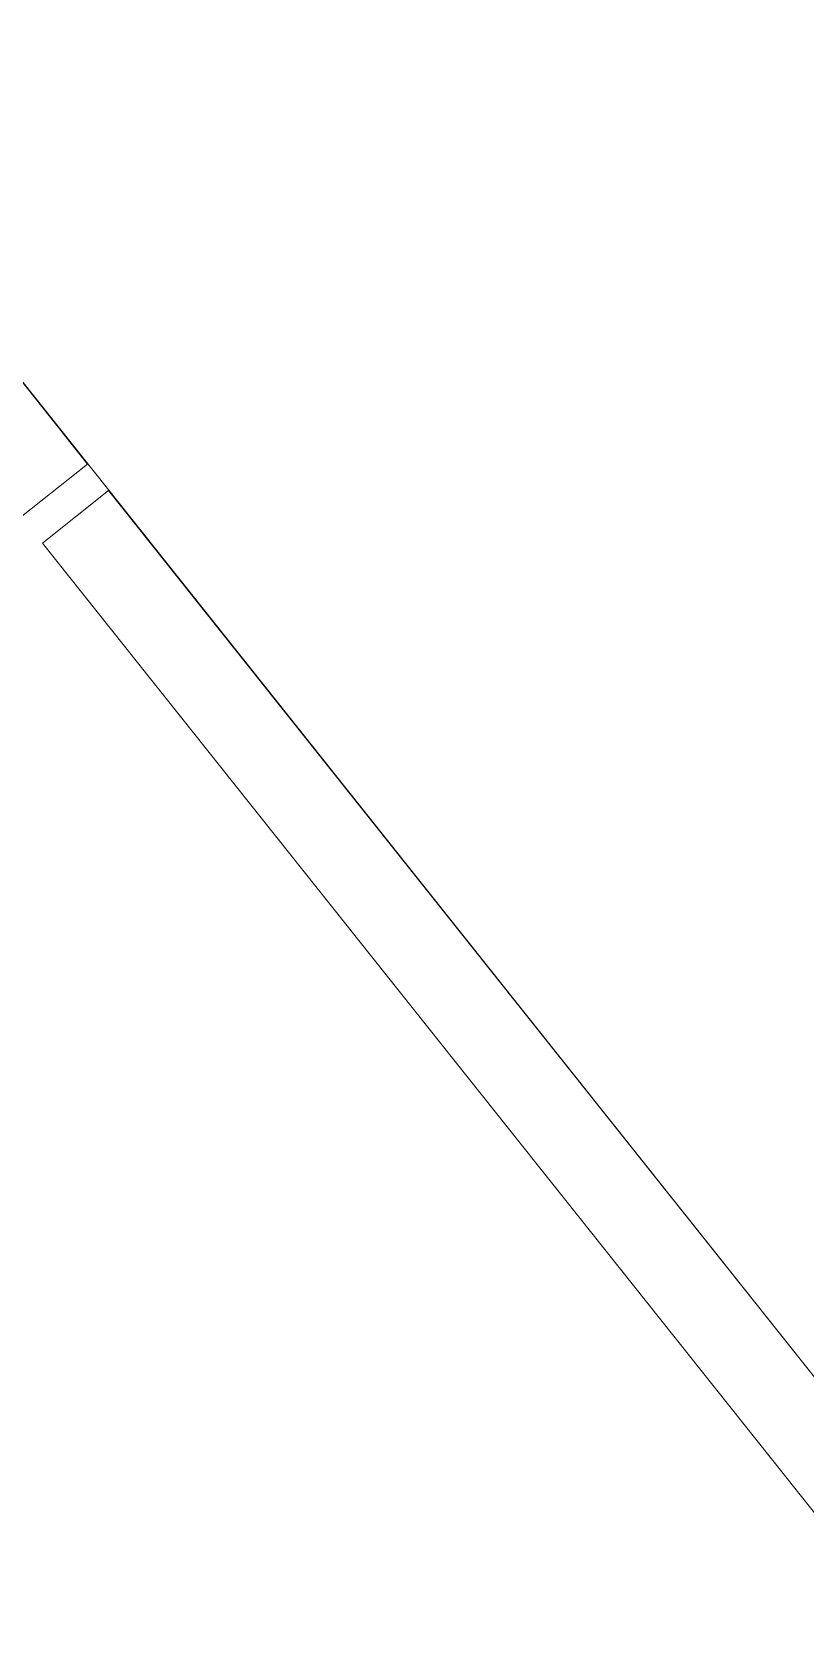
# Model space of a CAD drawing. Header units: millimetres. Extents: x 0 to 57242, y -59538 to 11130.
# Drawn here: x 16650.2 to 16787.4, y -1006.1 to -722.2 of the extents above; entities that cross this region are included whole.
import ezdxf

# ---------------------------------------------------------------- set-up
doc = ezdxf.new("R2010")
doc.units = ezdxf.units.MM
doc.layers.add('I-FURN', color=30, linetype='Continuous', lineweight=9)

# ---------------------------------------------------------------- blocks, each defined once
blk = doc.blocks.new('LR1579_PANEL_TV_019_CH - LR1579_PANEL_TV_019_CH-837093-Level 0')
at = {"layer": 'I-FURN'}
for p, q in [((1000, -335), (-1000, -335)), ((3, -335), (497, -335)), ((497, -350), (497, -335)), ((503, -335), (997, -335)), ((503, -335), (503, -350)), ((997, -350), (503, -350))]:
    blk.add_line(p, q, dxfattribs=at)

msp = doc.modelspace()

# ---------------------------------------------------------------- block references
at = {"layer": 'I-FURN', "rotation": 308.5192572358332}
msp.add_blockref('LR1579_PANEL_TV_019_CH - LR1579_PANEL_TV_019_CH-837093-Level 0', (16612.62, -201.43), dxfattribs=at)

doc.saveas('drawing.dxf')
